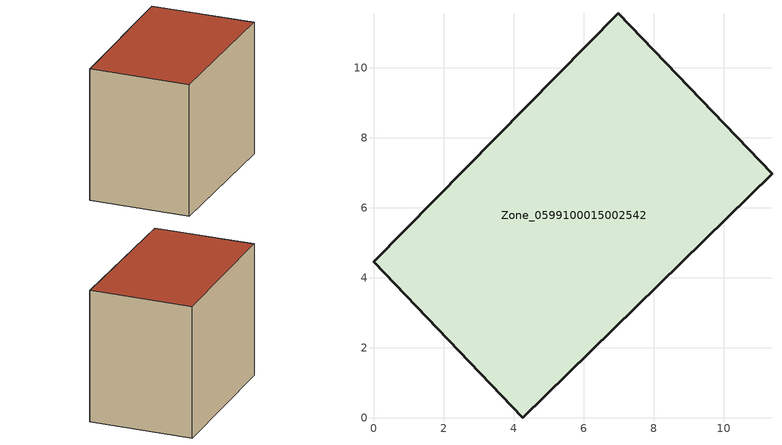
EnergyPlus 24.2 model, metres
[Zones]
Zone_0599100015002542
 floor ground (C_G): 0,4.46 6.99,11.56 11.38,6.97 4.26,0 z0.88
 wall outside (C_F): 6.99,11.56 0,4.46 4.26,0 11.38,6.97 6.99,11.56 z0.88:9.04
 roof outside (C_R): 4.26,0 11.38,6.97 6.99,11.56 0,4.46 z9.04
[BUILDING]
Pand.0599100015002542: North Axis=0; Terrain=City; Loads Convergence Tolerance Value=0.04; Temperature Convergence Tolerance Value=0.4; Solar Distribution=FullExterior; Maximum Number of Warmup Days=25; Minimum Number of Warmup Days=1
[Site:Location]
Rotterdam.The.Hague.AP_ZH_NLD Design_Conditions: Latitude=51.96; Longitude=4.45; Time Zone=1; Elevation=-4.5
[SITE:GROUNDTEMPERATURE:BUILDINGSURFACE]
18, 18, 18, 18, 18, 18, 18, 18, 18, 18, 18, 18
[MATERIAL] Thermal Absorptance=0.9; Solar Absorptance=0.7; Visible Absorptance=0.7
Name | Roughness | Thickness | Conductivity | Density | Specific Heat
G.TC.1965-1974 | MediumSmooth | 0.15 | 0.882353 | 540 | 1210
F.TC.1965-1974 | Rough | 0.3 | 0.697674 | 1920 | 840
R.TC.1965-1974 | MediumRough | 0.2 | 0.232558 | 1500 | 1000
[CONSTRUCTION]
C_G: G.TC.1965-1974
C_F: F.TC.1965-1974
C_R: R.TC.1965-1974
[ZONE]
Zone_0599100015002542: Type=1; Multiplier=1; Ceiling Height=Autocalculate; Volume=Autocalculate; Floor Area=autocalculate; Part of Total Floor Area=Yes
[ZONEINFILTRATION:DESIGNFLOWRATE]
Infil_Zone_0599100015002542: Zone or ZoneList or Space or SpaceList=Zone_0599100015002542; Schedule=AlwaysOn; Design Flow Rate Calculation Method=Flow/Area; Flow Rate per Floor Area=0.003; Constant Term Coefficient=1; Temperature Term Coefficient=0; Velocity Term Coefficient=0; Velocity Squared Term Coefficient=0
[HVACTEMPLATE:ZONE:IDEALLOADSAIRSYSTEM]
Zone_0599100015002542: Maximum Heating Supply Air Temperature=50; Minimum Cooling Supply Air Temperature=13; Maximum Heating Supply Air Humidity Ratio=0.0156; Minimum Cooling Supply Air Humidity Ratio=0.0077; Heating Limit=NoLimit; Cooling Limit=NoLimit; Dehumidification Control Type=ConstantSensibleHeatRatio; Cooling Sensible Heat Ratio=0.7; Dehumidification Setpoint=60; Humidification Control Type=None; Humidification Setpoint=30; Outdoor Air Method=None; Outdoor Air Flow Rate per Person=0.00944; Outdoor Air Flow Rate per Zone Floor Area=0; Outdoor Air Flow Rate per Zone=0; Demand Controlled Ventilation Type=None; Outdoor Air Economizer Type=NoEconomizer; Heat Recovery Type=None; Sensible Heat Recovery Effectiveness=0.7; Latent Heat Recovery Effectiveness=0.65
[ZONECONTROL:THERMOSTAT]
ThermostatControl_Zone_0599100015002542: Zone or ZoneList=Zone_0599100015002542; Control Type Schedule=DualSetpointControlType; Control 1=Thermostat_Zone_0599100015002542; Temperature Difference Between Cutout And Setpoint=0
[THERMOSTATSETPOINT:DUALSETPOINT]
Thermostat_Zone_0599100015002542: Heating Setpoint Temperature Schedule=HeatingSetpoint_Zone_0599100015002542; Cooling Setpoint Temperature Schedule=CoolingSetpoint_Zone_0599100015002542
[SCHEDULE:COMPACT]
HeatingSetpoint_Zone_0599100015002542: Through: 12/31, For: AllDays, Until: 24:00, 21
CoolingSetpoint_Zone_0599100015002542: Through: 12/31, For: AllDays, Until: 24:00, 24
DualSetpointControlType: Through: 12/31, For: AllDays, Until: 24:00, 4
AlwaysOn: Through: 12/31, For: AllDays, Until: 24:00, 1
